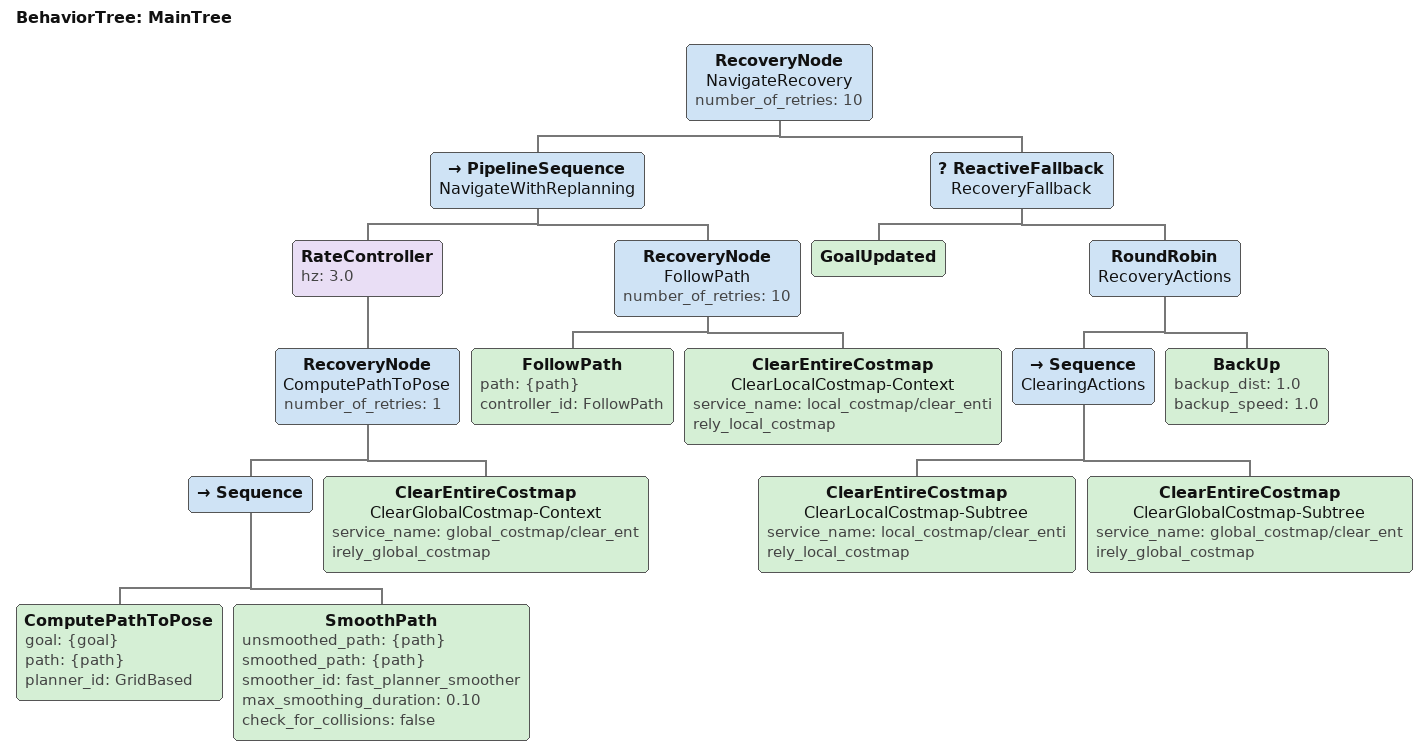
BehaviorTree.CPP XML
<?xml version="1.0" encoding="UTF-8"?>
<root BTCPP_format="3"
      main_tree_to_execute="MainTree">
  <BehaviorTree ID="MainTree">
    <RecoveryNode name="NavigateRecovery"
                  number_of_retries="10">
      <PipelineSequence name="NavigateWithReplanning">
        <RateController hz="3.0">
          <RecoveryNode name="ComputePathToPose"
                        number_of_retries="1">
            <Sequence>
              <ComputePathToPose goal="{goal}"
                                path="{path}"
                                planner_id="GridBased"/>
              <SmoothPath unsmoothed_path="{path}"
                          smoothed_path="{path}"
                          smoother_id="fast_planner_smoother"
                          max_smoothing_duration="0.10"
                          check_for_collisions="false"/>
            </Sequence>
              <ClearEntireCostmap name="ClearGlobalCostmap-Context"
                                  service_name="global_costmap/clear_entirely_global_costmap"/>
          </RecoveryNode>
        </RateController>
        <RecoveryNode name="FollowPath"
                      number_of_retries="10">
          <FollowPath path="{path}"
                      controller_id="FollowPath"/>
          <ClearEntireCostmap name="ClearLocalCostmap-Context"
                              service_name="local_costmap/clear_entirely_local_costmap"/>
        </RecoveryNode>
      </PipelineSequence>
      <ReactiveFallback name="RecoveryFallback">
        <GoalUpdated/>
        <RoundRobin name="RecoveryActions">
          <Sequence name="ClearingActions">
            <ClearEntireCostmap name="ClearLocalCostmap-Subtree"
                                service_name="local_costmap/clear_entirely_local_costmap"/>
            <ClearEntireCostmap name="ClearGlobalCostmap-Subtree"
                                service_name="global_costmap/clear_entirely_global_costmap"/>
          </Sequence>
          <BackUp backup_dist="1.0"
                  backup_speed="1.0"/>
        </RoundRobin>
      </ReactiveFallback>
    </RecoveryNode>
  </BehaviorTree>
</root>
